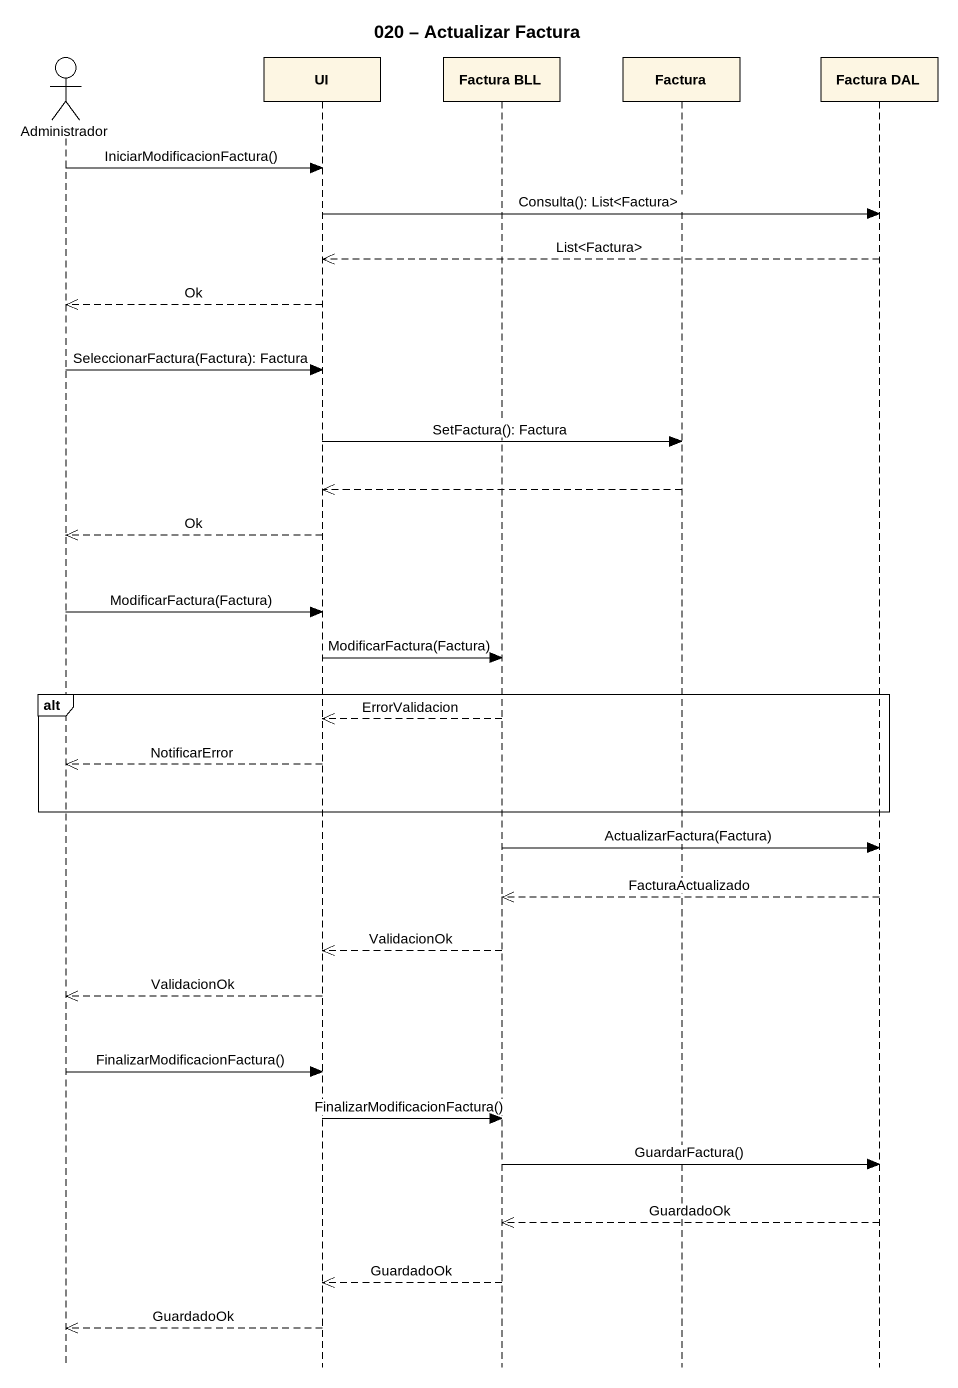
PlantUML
@startuml
title 020 – Actualizar Factura
hide footbox
actor Administrador
participant UI
participant "Factura BLL" as Factura_BLL
participant Factura
participant "Factura DAL" as Factura_DAL

Administrador -> UI : IniciarModificacionFactura()
UI -> Factura_DAL : Consulta(): List<Factura>
Factura_DAL -->> UI : List<Factura>
UI -->> Administrador : Ok
Administrador -> UI : SeleccionarFactura(Factura): Factura
UI -> Factura : SetFactura(): Factura
Factura -->> UI
UI -->> Administrador : Ok
Administrador -> UI : ModificarFactura(Factura)
UI -> Factura_BLL : ModificarFactura(Factura)
alt
  Factura_BLL -->> UI : ErrorValidacion
  UI -->> Administrador : NotificarError
end
Factura_BLL -> Factura_DAL : ActualizarFactura(Factura)
Factura_DAL -->> Factura_BLL : FacturaActualizado
Factura_BLL -->> UI : ValidacionOk
UI -->> Administrador : ValidacionOk
Administrador -> UI : FinalizarModificacionFactura()
UI -> Factura_BLL : FinalizarModificacionFactura()
Factura_BLL -> Factura_DAL : GuardarFactura()
Factura_DAL -->> Factura_BLL : GuardadoOk
Factura_BLL -->> UI : GuardadoOk
UI -->> Administrador : GuardadoOk
@enduml
